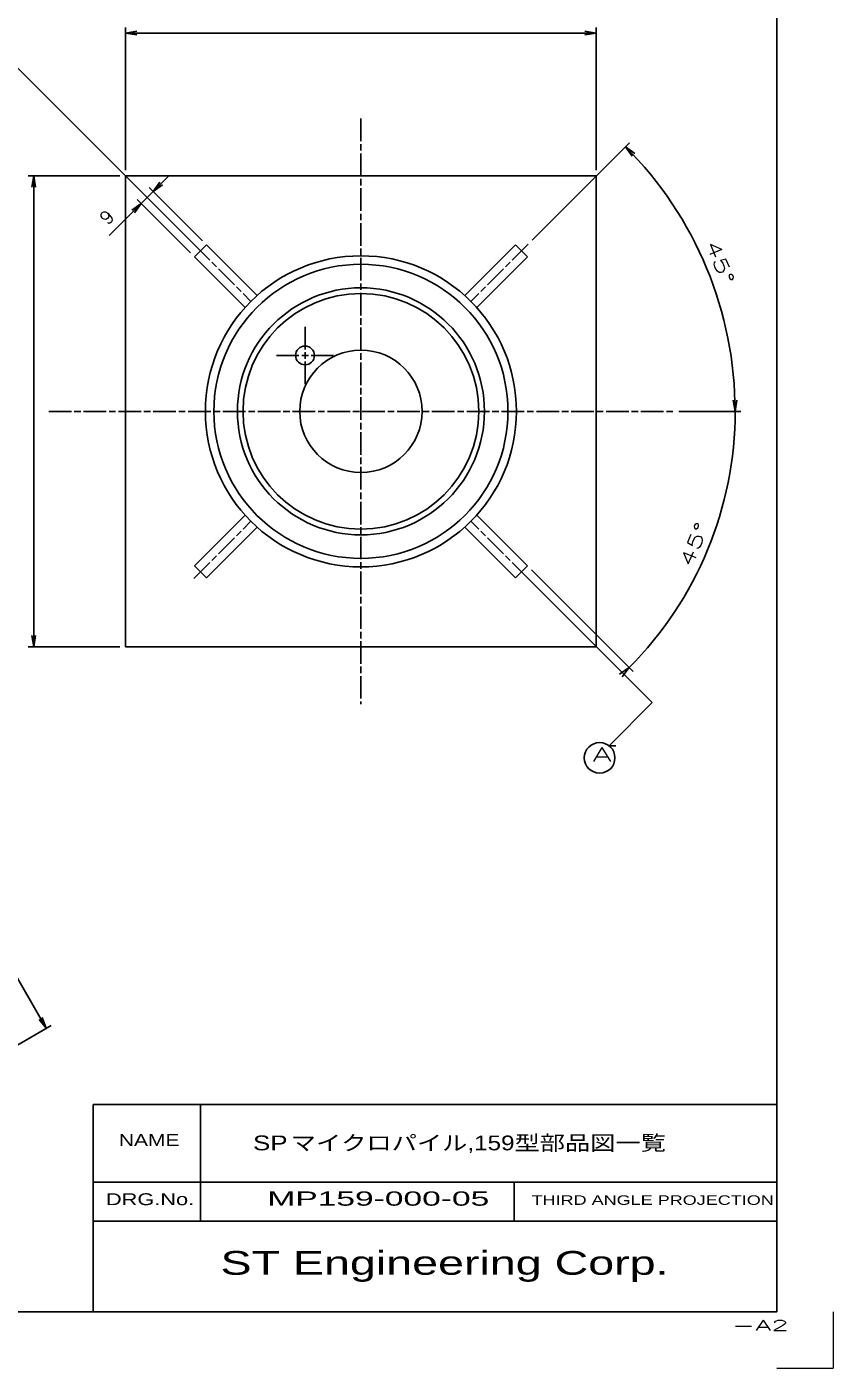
# Model space of a CAD drawing. Units: millimetres at full size, sheet at 1:1. Extents: x -1027 to 755, y 2526 to 3786.
# Drawn here: x 327 to 755, y 2526 to 3238 of the extents above; entities that cross this region are included whole.
import ezdxf
from ezdxf.enums import TextEntityAlignment as Align

# ---------------------------------------------------------------- set-up
doc = ezdxf.new("R2010")
doc.units = ezdxf.units.MM
doc.linetypes.add('CHAIN', pattern=[18.5, 12, -1.5, 3.5, -1.5])
for name, color, linetype, lineweight in [('1外形線', 7, 'Continuous', 25), ('7枠', 7, 'Continuous', 25), ('AM_VIEWS', 1, 'Continuous', 15), ('中心線', 1, 'CHAIN', 25), ('寸法線', 7, 'Continuous', 25), ('細線', 7, 'Continuous', 25)]:
    doc.layers.add(name, color=color, linetype=linetype, lineweight=lineweight)
doc.layers.add('6寸法線', color=7, linetype='Continuous')
doc.layers.add('FRAME 200', color=8, linetype='Continuous')
doc.styles.add('Arial', font='')
doc.styles.add('simplex.shx', font='')
doc.styles.add('ＭＳ Ｐゴシック', font='')
doc.styles.get('Arial').set_extended_font_data('Arial')
doc.styles.get('simplex.shx').set_extended_font_data('simplex.shx')
doc.styles.get('ＭＳ Ｐゴシック').set_extended_font_data('MS PGothic')

# ---------------------------------------------------------------- blocks, each defined once
blk = doc.blocks.new('open_arrow')
at = {"color": 0, "linetype": 'Continuous', "lineweight": -2}
blk.add_lwpolyline([(7.5, 1.25), (0, 0), (7.5, -1.25)], dxfattribs=at)

msp = doc.modelspace()

# ---------------------------------------------------------------- linework, layer by layer
at = {"layer": '1外形線'}
for p, q in [((379.378, 3158.937), (379.378, 2908.937)), ((379.378, 3158.937), (629.378, 3158.937)), ((629.378, 3158.937), (629.378, 2908.937)), ((415.978, 3115.973), (422.342, 3122.337)), ((449.239, 3095.439), (422.342, 3122.337)), ((559.516, 3095.439), (586.413, 3122.337)), ((586.413, 3122.337), (592.777, 3115.973)), ((442.875, 3089.075), (415.978, 3115.973)), ((565.88, 3089.075), (592.777, 3115.973)), ((442.875, 2978.799), (415.978, 2951.901)), ((565.88, 2978.799), (592.777, 2951.901)), ((449.239, 2972.435), (422.342, 2945.537)), ((559.516, 2972.435), (586.413, 2945.537)), ((415.978, 2951.901), (422.342, 2945.537)), ((586.413, 2945.537), (592.777, 2951.901)), ((379.378, 2908.937), (629.378, 2908.937))]:
    msp.add_line(p, q, dxfattribs=at)
for centre, radius in [((504.378, 3033.937), 82.6), ((504.378, 3033.937), 78.1), ((504.378, 3033.937), 65.6), ((504.378, 3033.937), 62.6), ((474.679, 3063.636), 5), ((504.378, 3033.937), 32.5)]:
    msp.add_circle(centre, radius, dxfattribs=at)
at = {"layer": '7枠'}
for p, q in [((725.191, 2555.803), (725.191, 3725.803)), ((362.178, 2665.883), (725.191, 2665.883)), ((362.178, 2665.883), (362.178, 2555.803)), ((419.111, 2665.883), (419.111, 2603.959)), ((362.178, 2624.601), (725.191, 2624.601)), ((585.778, 2624.601), (585.778, 2603.959)), ((362.178, 2603.959), (725.191, 2603.959)), ((-951.809, 2555.803), (725.191, 2555.803))]:
    msp.add_line(p, q, dxfattribs=at)
at = {"layer": 'AM_VIEWS'}
for p in [(755.191, 2555.803), (725.191, 2525.803)]:
    msp.add_line(p, (755.191, 2525.803), dxfattribs=at)
at = {"layer": '中心線'}
for p, q in [((504.378, 3189.382), (504.378, 2878.493)), ((415.628, 3122.687), (445.971, 3092.344)), ((593.127, 3122.687), (562.785, 3092.344)), ((474.679, 3078.851), (474.679, 3048.42)), ((459.464, 3063.636), (489.895, 3063.636)), ((338.583, 3033.937), (670.172, 3033.937)), ((415.628, 2945.187), (445.971, 2975.53)), ((593.127, 2945.187), (562.785, 2975.53))]:
    msp.add_line(p, q, dxfattribs=at)
at = {"layer": '寸法線'}
for p, q in [((379.378, 3161.937), (379.378, 3237.808)), ((379.378, 3234.808), (629.378, 3234.808)), ((629.378, 3161.937), (629.378, 3237.808)), ((595.249, 3124.808), (647.021, 3176.58)), ((376.378, 3158.937), (327.579, 3158.937)), ((330.579, 3158.937), (330.579, 2908.937)), ((402.52, 3159.129), (370.741, 3127.35)), ((420.221, 3124.458), (391.914, 3152.765)), ((413.857, 3118.094), (385.55, 3146.401)), ((673.172, 3033.937), (706.106, 3033.937)), ((673.172, 3033.937), (706.149, 3033.937)), ((594.899, 2949.78), (648.915, 2895.763)), ((376.378, 2908.937), (327.579, 2908.937))]:
    msp.add_line(p, q, dxfattribs=at)
at = {"layer": '寸法線', "color": 2}
for p, q in [((321.493, 3216.822), (415.628, 3122.687)), ((659.047, 2879.268), (593.127, 2945.187)), ((636.14, 2856.365), (659.047, 2879.268)), ((639.675, 2856.365), (636.14, 2856.365))]:
    msp.add_line(p, q, dxfattribs=at)
msp.add_circle((631.167, 2849.926), 8.136, dxfattribs=at)
at = {"layer": '寸法線'}
for centre, radius, start, end in [((504.378, 3033.937), 198.728, 0, 45), ((510.742, 3033.937), 192.407, 315, 0)]:
    msp.add_arc(centre, radius, start, end, dxfattribs=at)
at = {"layer": '細線'}
for p, q in [((279.798, 2805.872), (337.298, 2706.279)), ((273.987, 2669.727), (339.896, 2707.779))]:
    msp.add_line(p, q, dxfattribs=at)

# ---------------------------------------------------------------- block references
at = {"layer": '寸法線', "xscale": 0.8, "yscale": 0.8}
msp.add_blockref('open_arrow', (379.378, 3234.808), dxfattribs=at)
for p, rotation in [((629.378, 3234.808), 180), ((644.9, 3174.459), 314.1), ((330.579, 3158.937), 270), ((394.035, 3150.644), 45), ((387.671, 3144.28), 225), ((703.106, 3033.937), 90.9), ((330.579, 2908.937), 90), ((646.794, 2897.885), 224.1)]:
    msp.add_blockref('open_arrow', p, dxfattribs=dict(at, rotation=rotation))
at = {"layer": '細線', "xscale": 0.8, "yscale": 0.8, "rotation": 120}
msp.add_blockref('open_arrow', (337.298, 2706.279), dxfattribs=at)

# ---------------------------------------------------------------- texts
at = {"layer": '6寸法線', "style": 'simplex.shx', "width": 2}
msp.add_text('-A2', height=5.499, dxfattribs=at).set_placement((701.504, 2544.11), align=Align.BOTTOM_LEFT)
at = {"layer": '7枠', "style": 'ＭＳ Ｐゴシック'}
for s, height, width, p in [('NAME', 6.305, 1.35, (375.82, 2650.088)), ('DRG.No.', 6.305, 1.4, (368.976, 2618.681)), ('THIRD ANGLE PROJECTION', 5.044, 1.45, (595.012, 2617.581))]:
    msp.add_text(s, height=height, dxfattribs=dict(at, width=width)).set_placement(p, align=Align.TOP_LEFT)
at = {"layer": 'FRAME 200', "width": 1.25}
for s, style, p in [('マイクロパイル,159型部品図一覧', 'ＭＳ Ｐゴシック', (467.08, 2639.14)), ('SP', 'Arial', (447.094, 2639.14))]:
    msp.add_text(s, height=7.863, dxfattribs=dict(at, style=style)).set_placement(p, align=Align.BOTTOM_LEFT)
at = {"layer": 'FRAME 200', "style": 'ＭＳ Ｐゴシック'}
for s, height, width, p in [('MP159-000-05', 7.566, 1.8, (454.695, 2619.655)), ('ST Engineering Corp.', 12.61, 1.5, (429.799, 2588.022))]:
    msp.add_text(s, height=height, dxfattribs=dict(at, width=width)).set_placement(p, align=Align.TOP_LEFT)
at = {"layer": '寸法線', "style": 'simplex.shx'}
msp.add_text('9', height=7.038, rotation=45, dxfattribs=at).set_placement((369.448, 3137.088), align=Align.MIDDLE_CENTER)
at = {"layer": '寸法線', "style": 'simplex.shx', "width": 1.55}
for rotation, p in [(292.5, (695.185, 3112.972)), (67.5, (681.296, 2963.291))]:
    msp.add_text('45°', height=7.038, rotation=rotation, dxfattribs=at).set_placement(p, align=Align.MIDDLE_CENTER)
at = {"layer": '寸法線', "color": 2, "style": 'simplex.shx', "width": 1.8}
msp.add_text('A', height=7.331, dxfattribs=at).set_placement((627.274, 2855.373), align=Align.TOP_LEFT)

doc.saveas('drawing.dxf')
